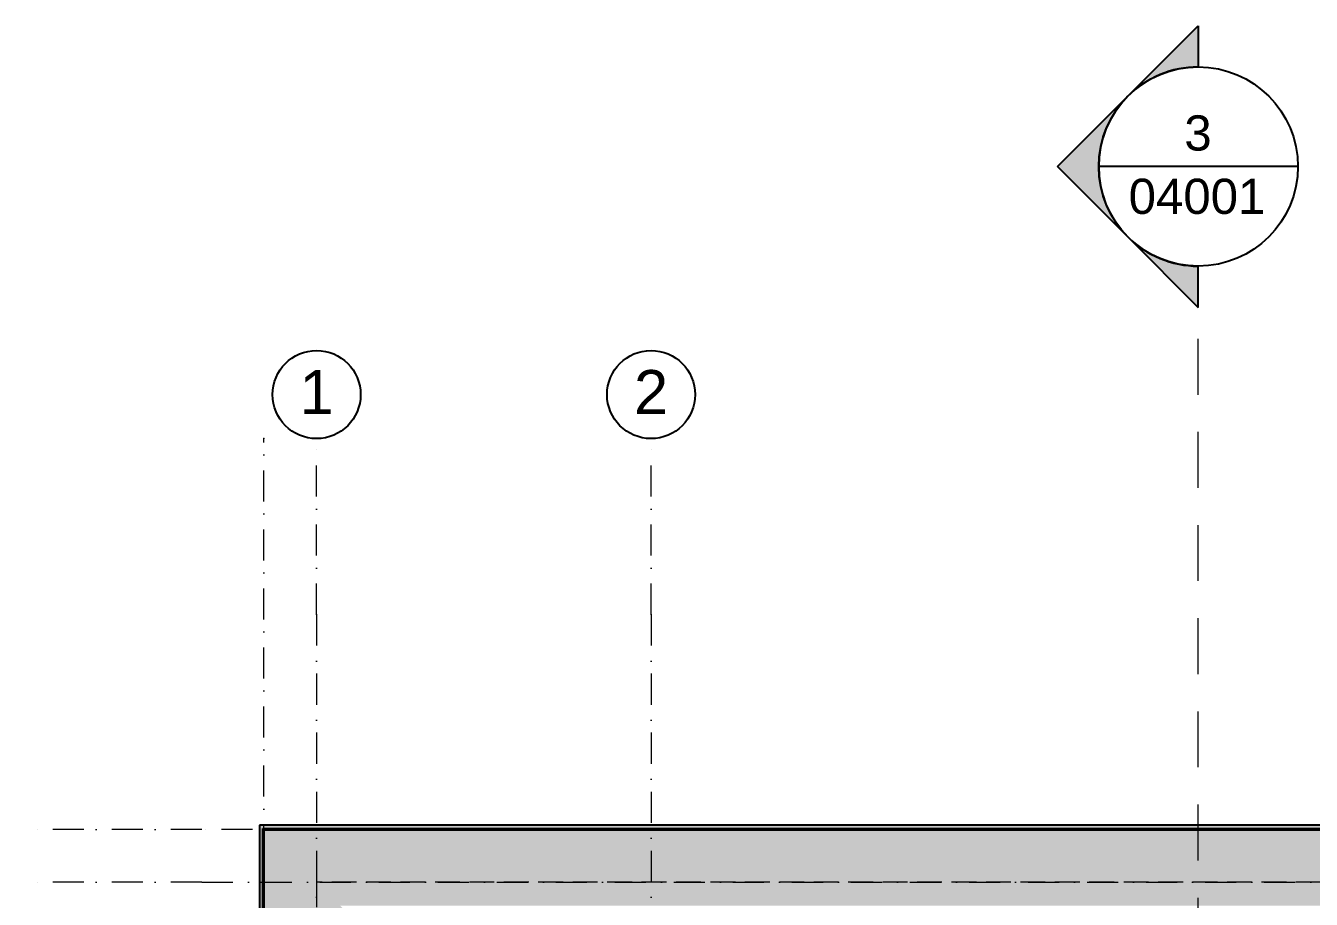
# Model space of a CAD drawing. Header units: millimetres. Extents: x -4040 to 97987, y -17467 to 39515.
# Drawn here: x -1652 to 5650, y 15153 to 20115 of the extents above; entities that cross this region are included whole.
import ezdxf
from ezdxf.enums import TextEntityAlignment as Align

# ---------------------------------------------------------------- set-up
doc = ezdxf.new("R2010")
doc.units = ezdxf.units.MM
doc.header["$MEASUREMENT"] = 0
for name, pattern in [('Dot & Dashed', [335.138881, 176.388884, -88.194442, 0, -70.555556]), ('Hidden Line', [195.611112, 141.111112, -54.5]), ('Long Dashed', [529.166651, 317.499995, -211.666656])]:
    doc.linetypes.add(name, pattern=pattern)
for name, color, linetype in [('A-Zz_60_50_80-P_MarkerSection', 7, 'Continuous'), ('NewA-Ee_25_10-M_WallsExternal', 7, 'Continuous'), ('NewA-Ee_30_10-M_Roofs', 7, 'Continuous'), ('NewA-Zz_35_40_80-M_GridStructural', 7, 'Continuous')]:
    doc.layers.add(name, color=color, linetype=linetype)
doc.styles.add('GENERATED_STYLE_1', font='')
doc.styles.get('GENERATED_STYLE_1').set_extended_font_data('Arial')

# ---------------------------------------------------------------- blocks, each defined once
blk = doc.blocks.new('Wall_1_2', base_point=(0, 15250))
at = {"layer": 'NewA-Ee_25_10-M_WallsExternal', "linetype": 'Continuous', "lineweight": 13}
for points in [[(6119.9, 15574.9), (-324.9, 15574.9), (-304.8, 15554.8), (6119.9, 15554.8)], [(-300, 15550), (0, 15250), (6140, 15250), (6140, 15274.9), (6119.9, 15274.9), (6119.9, 15550)], [(0, 15250), (70.4, 15179.6), (6127, 15179.6), (6127, 15224.9), (6140, 15224.9), (6140, 15250)], [(6127, 15179.6), (70.4, 15179.6), (133.9, 15116.1), (6127, 15116.1)]]:
    blk.add_hatch(color=6, dxfattribs=at).paths.add_polyline_path(points)
at = {"layer": 'NewA-Ee_25_10-M_WallsExternal', "linetype": 'Continuous'}
blk.add_line((-304.8, 15554.8), (6119.9, 15554.8), dxfattribs=at)
at = {"layer": 'NewA-Ee_25_10-M_WallsExternal', "color": 92, "linetype": 'Continuous', "lineweight": 35}
blk.add_line((-300, 15550), (6119.9, 15550), dxfattribs=at)
at = {"layer": 'NewA-Ee_25_10-M_WallsExternal', "linetype": 'Continuous', "flags": 128}
blk.add_lwpolyline([(6119.9, 15574.9), (-324.9, 15574.9)], dxfattribs=at)
blk = doc.blocks.new('Wall_2_2', base_point=(0, 15250))
at = {"layer": 'NewA-Ee_25_10-M_WallsExternal', "linetype": 'Continuous', "lineweight": 13}
for points in [[(-304.8, 6245.2), (-304.8, 15554.8), (-324.9, 15574.9), (-324.9, 6225.1)], [(0, 6550), (0, 15250), (-300, 15550), (-300, 6250)], [(70.4, 6620.4), (70.4, 15179.6), (0, 15250), (0, 6550)], [(133.9, 6683.9), (133.9, 15116.1), (70.4, 15179.6), (70.4, 6620.4)], [(150.3, 6700.3), (150.3, 15099.7), (133.9, 15116.1), (133.9, 6683.9)]]:
    blk.add_hatch(color=6, dxfattribs=at).paths.add_polyline_path(points)
at = {"layer": 'NewA-Ee_25_10-M_WallsExternal', "linetype": 'Continuous'}
blk.add_line((-304.8, 6245.2), (-304.8, 15554.8), dxfattribs=at)
at = {"layer": 'NewA-Ee_25_10-M_WallsExternal', "color": 92, "linetype": 'Continuous', "lineweight": 35}
blk.add_line((-300, 6250), (-300, 15550), dxfattribs=at)
at = {"layer": 'NewA-Ee_25_10-M_WallsExternal', "linetype": 'Continuous', "flags": 128}
for points in [[(-324.9, 15574.9), (-324.9, 6225.1)], [(150.3, 6700.3), (150.3, 15099.7)]]:
    blk.add_lwpolyline(points, dxfattribs=at)
blk = doc.blocks.new('Standard grid marker')
at = {"layer": 'NewA-Zz_35_40_80-M_GridStructural', "color": 6, "linetype": 'Dot & Dashed', "lineweight": 13}
for q in [(18130.8, 0), (0, 0)]:
    blk.add_line((1000, 0), q, dxfattribs=at)
at = {"layer": 'NewA-Zz_35_40_80-M_GridStructural', "linetype": 'Continuous'}
blk.add_circle((-250, 0), 250, dxfattribs=at)
at = {"layer": 'NewA-Zz_35_40_80-M_GridStructural', "color": 6, "linetype": 'Dot & Dashed', "lineweight": 13}
blk.add_point((1000, 0), dxfattribs=at)
blk.add_point((1000, 0), dxfattribs=at)
at = {"layer": 'NewA-Zz_35_40_80-M_GridStructural', "style": 'GENERATED_STYLE_1'}
blk.add_attdef('AC_MarkerText_1', text='', height=250, rotation=90, dxfattribs=at).set_placement((-250, 14.3), align=Align.MIDDLE_CENTER)
blk = doc.blocks.new('Standard grid marker_2')
at = {"layer": 'NewA-Zz_35_40_80-M_GridStructural', "color": 6, "linetype": 'Dot & Dashed', "lineweight": 13}
for q in [(0, 0), (40175.6, 0)]:
    blk.add_line((1000, 0), q, dxfattribs=at)
at = {"layer": 'NewA-Zz_35_40_80-M_GridStructural', "style": 'GENERATED_STYLE_1'}
blk.add_attdef('AC_MarkerText_1', text='', height=250, dxfattribs=at).set_placement((41425.6, 12.2), align=Align.MIDDLE_CENTER)
blk = doc.blocks.new('Standard grid marker_3')
at = {"layer": 'NewA-Zz_35_40_80-M_GridStructural', "color": 6, "linetype": 'Dot & Dashed', "lineweight": 13}
blk.add_line((0, 0), (19130.8, 0), dxfattribs=at)
blk.add_point((19130.8, 0), dxfattribs=at)
blk = doc.blocks.new('Standard grid marker_4')
at = {"layer": 'NewA-Zz_35_40_80-M_GridStructural', "color": 6, "linetype": 'Dot & Dashed', "lineweight": 13}
for p, q in [((1000, 0), (40175.6, 0)), ((40175.6, 0), (41175.6, 0))]:
    blk.add_line(p, q, dxfattribs=at)
blk = doc.blocks.new('Beam_1_2', base_point=(34850, 6550))
at = {"layer": 'NewA-Ee_30_10-M_Roofs', "color": 6, "linetype": 'Hidden Line', "lineweight": 13}
for p, q in [((34850, 15250), (0, 15250)), ((0, 15250), (0, 6550))]:
    blk.add_line(p, q, dxfattribs=at)
blk = doc.blocks.new('Cutting Plane_2_2', base_point=(5008, -2269))
at = {"layer": 'A-Zz_60_50_80-P_MarkerSection', "linetype": 'Continuous'}
for points in [[(5008, 20115.3), (5008, 19881, 0.198912), (4608, 19715.3)], [(4608, 19715.3, 0.414214), (4608, 18915.3), (4208, 19315.3)], [(5008, 18515.3), (5008, 18749.6, -0.198912), (4608, 18915.3)]]:
    blk.add_hatch(color=256, dxfattribs=at).paths.add_polyline_path(points)
for p, q in [((4608, 19715.3), (5008, 20115.3)), ((5008, 20115.3), (5008, 19881)), ((4208, 19315.3), (4608, 19715.3)), ((4608, 18915.3), (4208, 19315.3)), ((5573.7, 19315.3), (4442.4, 19315.3)), ((4608, 18915.3), (5008, 18515.3)), ((5008, 18515.3), (5008, 18749.6))]:
    blk.add_line(p, q, dxfattribs=at)
at = {"layer": 'A-Zz_60_50_80-P_MarkerSection', "color": 6, "linetype": 'Long Dashed', "lineweight": 13}
blk.add_line((5008, 14315.3), (5008, 18515.3), dxfattribs=at)
at = {"layer": 'A-Zz_60_50_80-P_MarkerSection', "linetype": 'Continuous'}
blk.add_circle((5008, 19315.3), 565.7, dxfattribs=at)
for start, end in [(90, 135), (135, 225), (225, 270)]:
    blk.add_arc((5008, 19315.3), 565.7, start, end, dxfattribs=at)
at = {"layer": 'A-Zz_60_50_80-P_MarkerSection', "char_height": 200, "attachment_point": 9, "style": 'GENERATED_STYLE_1'}
for s, insert in [('\\A1;{\\fArial|b0|i0|c0|p34;3}', (5084.3, 19403.3)), ('\\A1;{\\fArial|b0|i0|c0|p34;04001}', (5389.4, 19043.4))]:
    blk.add_mtext(s, dxfattribs=dict(at, insert=insert))

msp = doc.modelspace()

# ---------------------------------------------------------------- block references
at = {"layer": 'A-Zz_60_50_80-P_MarkerSection', "color": 6, "lineweight": 13}
msp.add_blockref('Cutting Plane_2_2', (5008, -2269), dxfattribs=at)
at = {"layer": 'NewA-Ee_25_10-M_WallsExternal', "color": 92, "lineweight": 35}
for name in ['Wall_1_2', 'Wall_2_2']:
    msp.add_blockref(name, (0, 15250), dxfattribs=at)
at = {"layer": 'NewA-Ee_30_10-M_Roofs', "color": 6, "lineweight": 13}
msp.add_blockref('Beam_1_2', (34850, 6550), dxfattribs=at)
at = {"layer": 'NewA-Zz_35_40_80-M_GridStructural', "color": 1, "linetype": 'Continuous', "lineweight": 18}
ref = msp.add_blockref('Standard grid marker', (0, 17770.2), dxfattribs=dict(at, zscale=1000, rotation=270))
ref.add_attrib('AC_MarkerText_1', '1', dxfattribs={"color": 7, "height": 250, "rotation": 360, "style": 'GENERATED_STYLE_1'}).set_placement((0, 18034.5), align=Align.MIDDLE_CENTER)
ref = msp.add_blockref('Standard grid marker', (1900, 17770.2), dxfattribs=dict(at, zscale=1000, rotation=270))
ref.add_attrib('AC_MarkerText_1', '2', dxfattribs={"color": 7, "height": 250, "rotation": 360, "style": 'GENERATED_STYLE_1'}).set_placement((1900, 18034.5), align=Align.MIDDLE_CENTER)
at = {"layer": 'NewA-Zz_35_40_80-M_GridStructural', "color": 1, "linetype": 'Continuous', "lineweight": 18, "zscale": 1000}
for name, p, rotation in [('Standard grid marker_3', (-300, -1360.6), 90), ('Standard grid marker_4', (39523.3, 15550), 180)]:
    msp.add_blockref(name, p, dxfattribs=dict(at, rotation=rotation))
msp.add_blockref('Standard grid marker_2', (-1652.3, 15250), dxfattribs=at)

doc.saveas('drawing.dxf')
